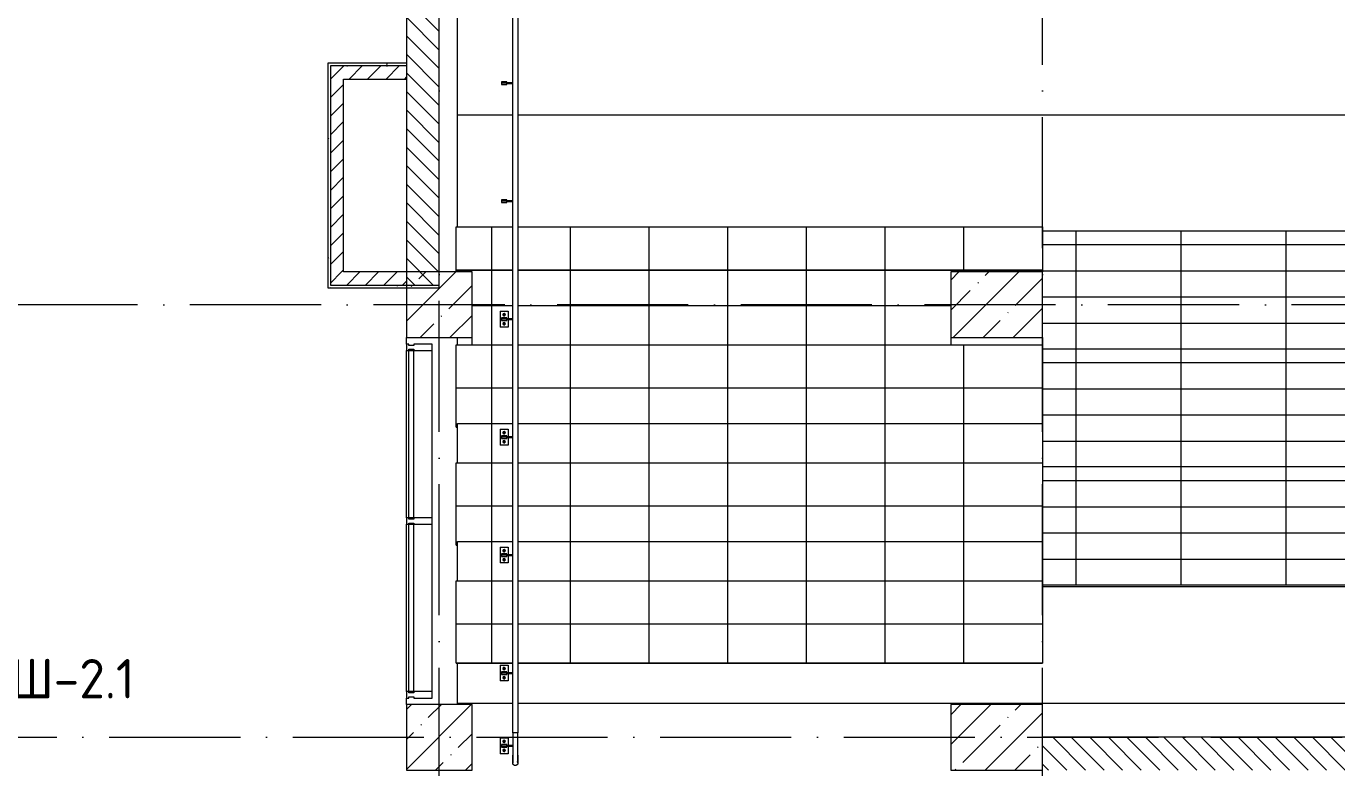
# Model space of a CAD drawing. Header units: millimetres. Extents: x -6467 to 106027, y -7090 to 195095.
# Drawn here: x 6701 to 16694, y 13949 to 19606 of the extents above; entities that cross this region are included whole.
import ezdxf

# ---------------------------------------------------------------- set-up
doc = ezdxf.new("R2010")
doc.units = ezdxf.units.MM
doc.linetypes.add('50_200_ШТРИХ_1Т_ш5_п1_п1_', pattern=[1400, 1000, -200, 0, -200])
for name, color, linetype, lineweight in [('A-FLOR', 7, 'Continuous', 9), ('A-GLAZ-CWMG', 7, 'Continuous', 9), ('A-GLAZ-CWMG-1', 7, 'Continuous', 20), ('A-WALL', 7, 'Continuous', 5), ('A-WALL-FNSH-1', 7, 'Continuous', 5), ('A-WALL-IDEN', 7, 'Continuous', 9), ('I-WALL', 7, 'Continuous', 5), ('S-COLS', 7, 'Continuous', 9), ('S-COLS-1', 7, 'Continuous', 5), ('Ограждение', 7, 'Continuous', 9)]:
    doc.layers.add(name, color=color, linetype=linetype, lineweight=lineweight)
for name, color, linetype, lineweight, true_color in [('A-FLOR-PATT-6', 7, 'Continuous', 5, 0x3f3f3f), ('I-WALL-1', 7, 'Continuous', 5, 0x787878), ('Оси-3', 7, '50_200_ШТРИХ_1Т_ш5_п1_п1_', 9, 0xaaaaaa)]:
    doc.layers.add(name, color=color, linetype=linetype, lineweight=lineweight, true_color=true_color)
doc.styles.add('GOST Common', font='', dxfattribs={"height": 300})
doc.styles.get('GOST Common').set_extended_font_data('GOST Common')
pattern_1 = [(135, (0, 0), (-70.71068, -70.71068), [])]
pattern_2 = [(45, (0, 0), (-70.7107, 70.7107), [])]
pattern_3 = [(0, (0, 0), (406.4, 101.6), [6.706, -298.094, 6.706, -298.094, -1625.6]), (0, (0, 0), (406.4, 101.6), [-609.6, 6.706, -602.894, 6.706, -298.094, -711.2]), (0, (0, 0), (406.4, 101.6), [-1524, 6.706, -196.494, 6.706, -501.294]), (120, (152.4, 50.8), (-291.1882, 301.15272), [6.706, -298.094, 6.706, -298.094, -1625.6]), (120, (152.4, 50.8), (-291.1882, 301.15272), [-609.6, 6.706, -602.894, 6.706, -298.094, -711.2]), (120, (152.4, 50.8), (-291.1882, 301.15272), [-1524, 6.706, -196.494, 6.706, -501.294]), (240, (203.2, 254), (-115.2118, -402.7527), [6.706, -298.094, 6.706, -298.094, -1625.6]), (240, (203.2, 254), (-115.2118, -402.7527), [-609.6, 6.706, -602.894, 6.706, -298.094, -711.2]), (240, (203.2, 254), (-115.2118, -402.7527), [-1524, 6.706, -196.494, 6.706, -501.294])]

# ---------------------------------------------------------------- blocks, each defined once
blk = doc.blocks.new('Подъем актового зала1 - Подъем актового зала-21151440-АИ_План этажа Радиаторы_2')
at = {"layer": 'A-FLOR'}
for p, q in [((9990, 18931), (9990, 19831)), ((9990, 18076), (9990, 18931)), ((9990, 18931), (10410, 18931)), ((10450, 18931), (23300, 18931)), ((9990, 17176), (9990, 17231)), ((14450, 15331), (21650, 15331)), ((9990, 14441), (9990, 14746)), ((9990, 14431), (9990, 14441)), ((9990, 14441), (10410, 14441)), ((10450, 14441), (23300, 14441))]:
    blk.add_line(p, q, dxfattribs=at)
blk = doc.blocks.new('Прямоугольный импост - Импост структурный с накладкой - 180мм-26303116-АИ_План этажа Радиаторы_2')
at = {"layer": 'A-GLAZ-CWMG'}
for p, q in [((9600, 14531), (9600, 15806)), ((9617, 15806), (9657, 15806)), ((9617, 14531), (9617, 15806)), ((9657, 14531), (9657, 15806)), ((9797, 14531), (9797, 15806)), ((9657, 14531), (9617, 14531))]:
    blk.add_line(p, q, dxfattribs=at)
blk = doc.blocks.new('Прямоугольный импост - Импост структурный с накладкой - 180мм-20786475-АИ_План этажа Радиаторы_2')
at = {"layer": 'A-GLAZ-CWMG-1'}
for p, q in [((-25, 0), (-25, 17)), ((-25, 17), (25, 17)), ((-15, 0), (-25, 0)), ((-15, -40), (-15, 0)), ((25, 0), (15, 0)), ((15, 0), (15, -40)), ((25, 17), (25, 0)), ((-25, -180), (-25, -40)), ((-25, -40), (-15, -40)), ((15, -40), (25, -40)), ((25, -40), (25, -180)), ((25, -180), (-25, -180))]:
    blk.add_line(p, q, dxfattribs=at)
blk = doc.blocks.new('О_Кронштейн_Форма Г_Круг_ГОСТ 2590-2006 - О_Кронштейн_Форма Г_Круг_ГОСТ 2590-2006-22348285-АИ_План этажа Радиаторы_2')
at = {"layer": 'Ограждение'}
for p, q in [((20885, 74920.5), (20885, 74925.5)), ((20885, 74880.5), (20885, 74920.5)), ((20895, 74924), (20895, 74920.5)), ((20895, 74920.5), (20895, 74880.5))]:
    blk.add_line(p, q, dxfattribs=at)
blk = doc.blocks.new('О_Элемент поручня_с загибами_Труба_ГОСТ 8732-78 - О_Элемент поручня_с загибами_Труба_ГОСТ 8732-78-26188955-АИ_План этажа Радиаторы_2')
at = {"layer": 'Ограждение'}
for p, q in [((-12530, -40), (-12530, 0)), ((-12530, 0), (50, 0)), ((50, -40), (-12530, -40))]:
    blk.add_line(p, q, dxfattribs=at)
blk = doc.blocks.new('О_Элемент поручня_Площадочный_Двухуровневый_ГОСТ 87321 - О_Элемент поручня_Площадочный_Двухуровневый_ГОСТ 8732-78 3-26188959-АИ_План этажа Радиаторы_2')
at = {"layer": 'Ограждение'}
for p, q in [((170, 0), (0, 0)), ((0, -40), (170, -40))]:
    blk.add_line(p, q, dxfattribs=at)
at = {"layer": 'Ограждение', "flags": 128}
for points in [[(170, 0), (172.4, 0), (174.8, 0), (177.2, 0), (179.6, 0), (181.9, 0), (184.3, 0), (186.6, 0), (188.9, 0), (191.1, 0), (193.4, 0), (195.6, 0), (197.7, 0), (199.8, 0), (201.9, 0), (203.9, 0), (205.8, 0), (207.7, 0), (209.6, 0), (211.3, 0), (213, 0), (214.7, 0), (216.2, 0), (217.7, 0), (219.2, 0), (220.5, 0), (221.7, 0), (222.9, 0), (224, 0), (225, 0), (225.9, 0), (226.7, 0), (227.5, 0), (228.1, 0), (228.7, 0), (229.1, 0), (229.5, 0), (229.8, 0), (229.9, 0), (230, 0)], [(230, 0), (230, 0), (229.8, 0), (229.6, 0), (229.2, 0), (228.8, 0), (228.3, 0), (227.7, 0), (227, 0), (226.2, 0), (225.3, 0), (224.3, 0), (223.2, 0), (222.1, 0), (220.8, 0), (219.5, 0), (218.1, 0), (216.7, 0), (215.1, 0), (213.5, 0), (211.8, 0), (210, 0), (208.2, 0), (206.3, 0), (204.4, 0), (202.4, 0), (200.4, 0), (198.3, 0), (196.1, 0), (194, 0), (191.7, 0), (189.5, 0), (187.2, 0), (184.9, 0), (182.6, 0), (180.2, 0), (177.8, 0), (175.4, 0), (173, 0), (170.6, 0), (170, 0)], [(230, 0), (230.8, 0), (231.6, -0.1), (232.4, -0.1), (233.2, -0.3), (234, -0.4), (234.8, -0.6), (235.5, -0.8), (236.3, -1), (237, -1.3), (237.8, -1.6), (238.5, -1.9), (239.2, -2.3), (239.9, -2.6), (240.6, -3.1), (241.3, -3.5), (241.9, -4), (242.6, -4.4), (243.2, -5), (243.8, -5.5), (244.3, -6.1), (244.9, -6.7), (245.4, -7.3), (245.9, -7.9), (246.4, -8.5), (246.8, -9.2), (247.2, -9.9), (247.6, -10.6), (248, -11.3), (248.3, -12), (248.6, -12.8), (248.9, -13.5), (249.2, -14.3), (249.4, -15), (249.6, -15.8), (249.7, -16.6), (249.8, -17.4), (249.9, -18.2), (250, -19), (250, -19.8), (250, -20)], [(230, -40), (230, -40), (229.8, -40), (229.6, -40), (229.2, -40), (228.8, -40), (228.3, -40), (227.7, -40), (227, -40), (226.2, -40), (225.3, -40), (224.3, -40), (223.2, -40), (222.1, -40), (220.8, -40), (219.5, -40), (218.1, -40), (216.7, -40), (215.1, -40), (213.5, -40), (211.8, -40), (210, -40), (208.2, -40), (206.3, -40), (204.4, -40), (202.4, -40), (200.4, -40), (198.3, -40), (196.1, -40), (194, -40), (191.7, -40), (189.5, -40), (187.2, -40), (184.9, -40), (182.6, -40), (180.2, -40), (177.8, -40), (175.4, -40), (173, -40), (170.6, -40), (170, -40)], [(170, -40), (172.4, -40), (174.8, -40), (177.2, -40), (179.6, -40), (181.9, -40), (184.3, -40), (186.6, -40), (188.9, -40), (191.1, -40), (193.4, -40), (195.6, -40), (197.7, -40), (199.8, -40), (201.9, -40), (203.9, -40), (205.8, -40), (207.7, -40), (209.6, -40), (211.3, -40), (213, -40), (214.7, -40), (216.2, -40), (217.7, -40), (219.2, -40), (220.5, -40), (221.7, -40), (222.9, -40), (224, -40), (225, -40), (225.9, -40), (226.7, -40), (227.5, -40), (228.1, -40), (228.7, -40), (229.1, -40), (229.5, -40), (229.8, -40), (229.9, -40), (230, -40)], [(230, -1.5), (229.3, -1.5), (228.5, -1.6), (227.8, -1.6), (227.1, -1.7), (226.3, -1.9), (225.6, -2), (224.9, -2.2), (224.2, -2.4), (223.5, -2.7), (222.8, -3), (222.1, -3.3), (221.5, -3.6), (220.8, -3.9), (220.2, -4.3), (219.6, -4.7)], [(223.3, -37.2), (224, -37.5), (224.7, -37.7), (225.4, -37.9), (226.1, -38.1), (226.9, -38.2), (227.6, -38.3), (228.3, -38.4), (229.1, -38.5), (229.8, -38.5), (230, -38.5)], [(250, -20), (250, -20.8), (249.9, -21.6), (249.9, -22.4), (249.7, -23.2), (249.6, -24), (249.4, -24.8), (249.2, -25.5), (249, -26.3), (248.7, -27), (248.4, -27.8), (248.1, -28.5), (247.7, -29.2), (247.4, -29.9), (246.9, -30.6), (246.5, -31.3), (246, -31.9), (245.6, -32.6), (245, -33.2), (244.5, -33.8), (243.9, -34.3), (243.3, -34.9), (242.7, -35.4), (242.1, -35.9), (241.5, -36.4), (240.8, -36.8), (240.1, -37.2), (239.4, -37.6), (238.7, -38), (238, -38.3), (237.2, -38.6), (236.5, -38.9), (235.7, -39.2), (235, -39.4), (234.2, -39.6), (233.4, -39.7), (232.6, -39.8), (231.8, -39.9), (231, -40), (230.2, -40), (230, -40)]]:
    blk.add_lwpolyline(points, dxfattribs=at)
blk = doc.blocks.new('О_Кронштейн_Форма Г_Круг_ГОСТ 2590-2006 - О_Кронштейн_Форма Г_Круг_ГОСТ 2590-2006-V248-АИ_План этажа Радиаторы_2')
at = {"layer": 'Ограждение'}
for p, q in [((21140, 74920.5), (21140, 74926.2)), ((21140, 74880.5), (21140, 74920.5)), ((21150, 74924), (21150, 74920.5)), ((21150, 74920.5), (21150, 74880.5))]:
    blk.add_line(p, q, dxfattribs=at)
blk = doc.blocks.new('О_Балясина_Труба_ГОСТ 8645-68 - О_Балясина_Труба_ГОСТ 8645-68-26189610-АИ_План этажа Радиаторы_2')
at = {"layer": 'Ограждение'}
for p, q in [((40, 10), (0, 10)), ((0, 10), (0, -10)), ((3, -7), (3, 7)), ((3, 7), (37, 7)), ((37, 7), (37, -7)), ((40, -10), (40, 10)), ((0, -10), (40, -10)), ((37, -7), (3, -7))]:
    blk.add_line(p, q, dxfattribs=at)
blk = doc.blocks.new('О_Полоса_Трапеция прямоугольная_Прокат_ГОСТ 103-2006 - Крепежная пластина-22348284-АИ_План этажа Радиаторы_2')
at = {"layer": 'Ограждение'}
for p, q in [((0, 30), (0, -30)), ((55.7, 30), (0, 30)), ((120, 30), (64.1, 30)), ((120, -30), (120, 30)), ((120, -30), (0, -30))]:
    blk.add_line(p, q, dxfattribs=at)
blk = doc.blocks.new('О_Анкер клиновой3 - Анкер клиновой МКТ В 12-10-25_105 2-22348283-АИ_План этажа Радиаторы_2')
at = {"layer": 'Ограждение'}
for radius, start, end in [(9, 360, 180), (9, 165, 180), (9, 180, 210), (9, 180, 360), (6, 360, 180), (6, 180, 360), (9, 75, 120), (9, 255, 345)]:
    blk.add_arc((0, 0), radius, start, end, dxfattribs=at)
blk = doc.blocks.new('О_Балясина_Труба_ГОСТ 8645-68 - О_Балясина_Труба_ГОСТ 8645-68-22508198-АИ_План этажа Радиаторы_2')
at = {"layer": 'Ограждение'}
for p, q in [((40, 10), (0, 10)), ((0, 10), (0, -10)), ((3, -7), (3, 7)), ((3, 7), (37, 7)), ((37, 7), (37, -7)), ((40, -10), (40, 10)), ((0, -10), (40, -10)), ((37, -7), (3, -7))]:
    blk.add_line(p, q, dxfattribs=at)
blk = doc.blocks.new('BSC_Колонна _Прямоугольная - 500х700-V276-АИ_План этажа Радиаторы_2')
at = {"layer": 'S-COLS-1'}
h = blk.add_hatch(dxfattribs=at)
h.set_pattern_fill('FP_172', color=256, style=0, pattern_type=2)
h.set_pattern_definition([(315, (-17481.04, 14100), (228.0985, 228.0985), []), (315, (-17481.04, 13871.9), (228.0985, 228.0985), [403.225, -80.645, 6.706, -73.939])])
h.paths.add_polyline_path([(-250, -350), (250, -350), (250, 350), (-250, 350)])
for p, q in [((250, 350), (-250, 350)), ((-250, 350), (-250, -350)), ((250, -350), (250, 350)), ((-250, -350), (250, -350))]:
    blk.add_line(p, q, dxfattribs=at)
blk = doc.blocks.new('BSC_Колонна _Прямоугольная - 500х500-V277-АИ_План этажа Радиаторы_2')
at = {"layer": 'S-COLS-1'}
h = blk.add_hatch(dxfattribs=at)
h.set_pattern_fill('FP_173', color=256, style=0, pattern_type=2)
h.set_pattern_definition([(45, (-9850, -14181.04), (-228.0985, 228.0985), []), (45, (-9621.9, -14181.04), (-228.0985, 228.0985), [403.225, -80.645, 6.706, -73.939])])
h.paths.add_polyline_path([(-250, -250), (250, -250), (250, 250), (-250, 250)])
for p, q in [((250, 250), (-250, 250)), ((-250, 250), (-250, -250)), ((250, -250), (250, 250)), ((-250, -250), (250, -250))]:
    blk.add_line(p, q, dxfattribs=at)
blk = doc.blocks.new('BSC_Колонна _Прямоугольная - 500х700-V345-АИ_План этажа Радиаторы_2')
at = {"layer": 'S-COLS-1'}
h = blk.add_hatch(dxfattribs=at)
h.set_pattern_fill('FP_236', color=256, style=0, pattern_type=2)
h.set_pattern_definition([(315, (-14181.04, 14100), (228.0985, 228.0985), []), (315, (-14181.04, 13871.9), (228.0985, 228.0985), [403.225, -80.645, 6.706, -73.939])])
h.paths.add_polyline_path([(-250, -350), (250, -350), (250, 350), (-250, 350)])
for p, q in [((250, 350), (-250, 350)), ((-250, 350), (-250, -350)), ((250, -350), (250, 350)), ((-250, -350), (250, -350))]:
    blk.add_line(p, q, dxfattribs=at)

msp = doc.modelspace()

# ---------------------------------------------------------------- hatches: boundary and pattern name
at = {"layer": 'A-FLOR-PATT-6'}
h = msp.add_hatch(dxfattribs=at)
h.set_pattern_fill('FP_412', color=256, style=0, pattern_type=2)
h.set_pattern_definition([(90, (-19150, 21046.04), (-600, 4e-14), []), (180, (-19150, 21046.04), (-4e-14, -330), [])])
h.paths.add_polyline_path([(12794.5, 17746), (14450, 17746), (14450, 18076), (10450, 18076), (10450, 17746), (11133.5, 17746)])
h.paths.add_polyline_path([(10303, 17746), (10410, 17746), (10410, 18076), (9980, 18076), (9980, 17746)])
h = msp.add_hatch(dxfattribs=at)
h.set_pattern_fill('FP_403', color=256, style=0, pattern_type=2)
h.set_pattern_definition([(90, (-14893.54, 20940), (-800, 5e-14), []), (180, (-14893.54, 20940), (-2e-14, -200), [])])
h.paths.add_polyline_path([(21650, 17146), (21650, 18046), (14450, 18046), (14450, 17146), (16116.5, 17146)])
h = msp.add_hatch(dxfattribs=at)
h.set_pattern_fill('FP_411', color=256, style=0, pattern_type=2)
h.set_pattern_definition([(90, (-19150, 21046.04), (-600, 4e-14), []), (180, (-19150, 21046.04), (-4e-14, -300), [])])
h.paths.add_polyline_path([(10410, 17476), (10410, 17746), (9980, 17746), (9980, 17731), (10100, 17731), (10100, 17476), (10303, 17476)])
h.paths.add_polyline_path([(13750, 17476), (13750, 17731), (14450, 17731), (14450, 17746), (10450, 17746), (10450, 17476), (12794.5, 17476)])
h = msp.add_hatch(dxfattribs=at)
h.set_pattern_fill('FP_406', color=256, style=0, pattern_type=2)
h.set_pattern_definition([(270, (-17350, 16156.04), (600, 4e-14), []), (0, (-17350, 16156.04), (0, 330), [])])
h.paths.add_polyline_path([(10100, 17176), (10410, 17176), (10410, 17476), (10100, 17476), (10100, 17231)])
h.paths.add_polyline_path([(12794.5, 17176), (13750, 17176), (13750, 17476), (10450, 17476), (10450, 17176), (11133.5, 17176)])
h.paths.add_polyline_path([(10375, 17311), (10315, 17311), (10315, 17431), (10375, 17431), (10375, 17375.4), (10405, 17373.5), (10405, 17366.7), (10375, 17366.7)])
h = msp.add_hatch(dxfattribs=at)
h.set_pattern_fill('FP_410', color=256, style=0, pattern_type=2)
h.set_pattern_definition([(90, (-19150, 20146.04), (-600, 4e-14), []), (180, (-19150, 20146.04), (-4e-14, -330), [])])
h.paths.add_polyline_path([(12794.5, 16846), (14450, 16846), (14450, 17176), (10450, 17176), (10450, 16846), (11133.5, 16846)])
h.paths.add_polyline_path([(9980, 16846), (10410, 16846), (10410, 17176), (9980, 17176)])
h = msp.add_hatch(dxfattribs=at)
h.set_pattern_fill('FP_402', color=256, style=0, pattern_type=2)
h.set_pattern_definition([(90, (-14893.54, 20040), (-800, 5e-14), []), (180, (-14893.54, 20040), (-2e-14, -200), [])])
h.paths.add_polyline_path([(21650, 16246), (21650, 17146), (14450, 17146), (14450, 16246), (16116.5, 16246)])
h = msp.add_hatch(dxfattribs=at)
h.set_pattern_fill('FP_409', color=256, style=0, pattern_type=2)
h.set_pattern_definition([(90, (-19150, 20146.04), (-600, 4e-14), []), (180, (-19150, 20146.04), (-4e-14, -300), [])])
h.paths.add_polyline_path([(9990, 16546), (9990, 16576), (10410, 16576), (10410, 16846), (9980, 16846), (9980, 16546)])
h.paths.add_polyline_path([(14450, 16576), (14450, 16846), (10450, 16846), (10450, 16576), (12794.5, 16576)])
h = msp.add_hatch(dxfattribs=at)
h.set_pattern_fill('FP_405', color=256, style=0, pattern_type=2)
h.set_pattern_definition([(270, (-17950, 15256.04), (600, 4e-14), []), (0, (-17950, 15256.04), (0, 330), [])])
h.paths.add_polyline_path([(14450, 16276), (14450, 16576), (10450, 16576), (10450, 16276), (12794.5, 16276)])
h.paths.add_polyline_path([(9990, 16276), (10410, 16276), (10410, 16576), (9990, 16576)])
h.paths.add_polyline_path([(10315, 16411), (10315, 16531), (10375, 16531), (10375, 16475.4), (10405, 16473.5), (10405, 16466.7), (10375, 16466.7), (10375, 16411)])
h = msp.add_hatch(dxfattribs=at)
h.set_pattern_fill('FP_408', color=256, style=0, pattern_type=2)
h.set_pattern_definition([(90, (-19150, 19246.04), (-600, 4e-14), []), (180, (-19150, 19246.04), (4e-14, -330), [])])
h.paths.add_polyline_path([(12794.5, 15946), (14450, 15946), (14450, 16276), (10450, 16276), (10450, 15946), (11133.5, 15946)])
h.paths.add_polyline_path([(10303, 15946), (10410, 15946), (10410, 16276), (9980, 16276), (9980, 15946)])
h = msp.add_hatch(dxfattribs=at)
h.set_pattern_fill('FP_401', color=256, style=0, pattern_type=2)
h.set_pattern_definition([(90, (-14893.54, 19140), (-800, 5e-14), []), (180, (-14893.54, 19140), (-2e-14, -200), [])])
h.paths.add_polyline_path([(21650, 15341), (21650, 16246), (14450, 16246), (14450, 15341), (16116.5, 15341)])
h = msp.add_hatch(dxfattribs=at)
h.set_pattern_fill('FP_407', color=256, style=0, pattern_type=2)
h.set_pattern_definition([(90, (-19150, 19246.04), (-600, 4e-14), []), (180, (-19150, 19246.04), (4e-14, -300), [])])
h.paths.add_polyline_path([(9990, 15646), (9990, 15675.8), (10410, 15675.8), (10410, 15946), (9980, 15946), (9980, 15646)])
h.paths.add_polyline_path([(14450, 15675.8), (14450, 15946), (10450, 15946), (10450, 15675.8), (12794.5, 15675.8)])
h = msp.add_hatch(dxfattribs=at)
h.set_pattern_fill('FP_404', color=256, style=0, pattern_type=2)
h.set_pattern_definition([(270, (-17950, 14355.8), (600, 4e-14), []), (0, (-17950, 14355.82), (0, 330), [])])
h.paths.add_polyline_path([(14450, 15376), (14450, 15675.8), (10450, 15675.8), (10450, 15376), (12794.5, 15376)])
h.paths.add_polyline_path([(9990, 15376), (10410, 15376), (10410, 15675.8), (9990, 15675.8)])
h.paths.add_polyline_path([(10315, 15511), (10315, 15631), (10375, 15631), (10375, 15575.4), (10405, 15573.5), (10405, 15566.7), (10375, 15566.7), (10375, 15511)])
h = msp.add_hatch(dxfattribs=at)
h.set_pattern_fill('FP_398', color=256, style=0, pattern_type=2)
h.set_pattern_definition([(90, (-20950, 18346.04), (-600, 4e-14), []), (180, (-20950, 18346.04), (4e-14, -330), [])])
h.paths.add_polyline_path([(12794.5, 15046), (14450, 15046), (14450, 15376), (10450, 15376), (10450, 15046), (11133.5, 15046)])
h.paths.add_polyline_path([(10303, 15046), (10410, 15046), (10410, 15376), (9980, 15376), (9980, 15046)])
h = msp.add_hatch(dxfattribs=at)
h.set_pattern_fill('FP_397', color=256, style=0, pattern_type=2)
h.set_pattern_definition([(90, (-20350, 18346.04), (-600, 4e-14), []), (180, (-20350, 18346.04), (4e-14, -300), [])])
h.paths.add_polyline_path([(12794.5, 14746), (14450, 14746), (14450, 15046), (10450, 15046), (10450, 14746), (11133.5, 14746)])
h.paths.add_polyline_path([(10303, 14746), (10410, 14746), (10410, 15046), (9980, 15046), (9980, 14746)])
at = {"layer": 'I-WALL'}
h = msp.add_hatch(dxfattribs=at)
h.set_pattern_fill('FP_2', color=256, style=0, pattern_type=2)
h.set_pattern_definition(pattern_1)
h.paths.add_polyline_path([(9600, 17631), (9850, 17631), (9850, 22531), (9600, 22531), (9600, 17731)])
h = msp.add_hatch(dxfattribs=at)
h.set_pattern_fill('FP_4', color=256, style=0, pattern_type=2)
h.set_pattern_definition(pattern_2)
h.paths.add_polyline_path([(9120, 17731), (9120, 19303.2), (9020, 19303.2), (9020, 17731)])
h = msp.add_hatch(dxfattribs=at)
h.set_pattern_fill('FP_4', color=256, style=0, pattern_type=2)
h.set_pattern_definition(pattern_2)
h.paths.add_polyline_path([(9120, 19203.2), (9600, 19203.2), (9600, 19303.2), (9120, 19303.2)])
h = msp.add_hatch(dxfattribs=at)
h.set_pattern_fill('FP_4', color=256, style=0, pattern_type=2)
h.set_pattern_definition(pattern_2)
h.paths.add_polyline_path([(9600, 17631), (9600, 17731), (9020, 17731), (9020, 17631), (9472.5, 17631)])
h = msp.add_hatch(dxfattribs=at)
h.set_pattern_fill('FP_2', color=256, style=0, pattern_type=2)
h.set_pattern_definition(pattern_1)
h.paths.add_polyline_path([(22850, 13931), (22850, 14181), (20850, 14181), (20850, 14131), (20920, 14131), (20920, 13931), (22760.4, 13931)])
h.paths.add_polyline_path([(18770, 13931), (19380, 13931), (19380, 14131), (19450, 14131), (19450, 14181), (18700, 14181), (18700, 14131), (18770, 14131)])
h.paths.add_polyline_path([(17230, 13931), (17230, 14131), (17300, 14131), (17300, 14181), (14450, 14181), (14450, 13931), (16116.5, 13931)])
at = {"layer": 'I-WALL-1'}
h = msp.add_hatch(dxfattribs=at)
h.set_pattern_fill('FP_3', color=256, style=0, pattern_type=2)
h.set_pattern_definition(pattern_3)
h.paths.add_polyline_path([(9020, 17631), (9020, 19323.2), (9000, 19323.2), (9000, 17631)])
h = msp.add_hatch(dxfattribs=at)
h.set_pattern_fill('FP_3', color=256, style=0, pattern_type=2)
h.set_pattern_definition(pattern_3)
h.paths.add_polyline_path([(9020, 19303.2), (9600, 19303.2), (9600, 19323.2), (9020, 19323.2)])
h = msp.add_hatch(dxfattribs=at)
h.set_pattern_fill('FP_3', color=256, style=0, pattern_type=2)
h.set_pattern_definition(pattern_3)
h.paths.add_polyline_path([(9000, 17611), (9850, 17611), (9850, 17631), (9000, 17631)])
at = {"layer": 'S-COLS-1'}
h = msp.add_hatch(dxfattribs=at)
h.set_pattern_fill('FP_1', color=256, style=0, pattern_type=2)
h.set_pattern_definition([(45, (0, 0), (-228.0985, 228.0985), []), (45, (228.1, 0), (-228.0985, 228.0985), [403.225, -80.645, 6.706, -73.939])])
h.paths.add_polyline_path([(9600, 17231), (10100, 17231), (10100, 17731), (9600, 17731)])

# ---------------------------------------------------------------- linework, layer by layer
at = {"layer": 'A-FLOR'}
for p, q in [((9980, 18076), (10410, 18076)), ((9980, 17731), (9980, 18076)), ((10450, 18076), (14450, 18076)), ((14450, 18076), (14450, 17731)), ((14450, 18046), (21650, 18046)), ((9980, 17746), (10410, 17746)), ((10450, 17746), (14450, 17746)), ((10100, 17476), (10410, 17476)), ((10450, 17476), (13750, 17476)), ((9600, 17181), (9600, 17231)), ((10100, 17176), (10100, 17231)), ((13750, 17231), (13750, 17176)), ((14450, 17231), (14450, 14746)), ((9980, 17176), (10410, 17176)), ((9980, 16546), (9980, 17176)), ((10450, 17176), (14450, 17176)), ((14450, 17146), (21650, 17146)), ((9980, 16846), (10410, 16846)), ((10450, 16846), (14450, 16846)), ((9990, 16546), (9980, 16546)), ((9990, 16276), (9990, 16576)), ((9990, 16576), (10410, 16576)), ((10450, 16576), (14450, 16576)), ((9980, 16276), (10410, 16276)), ((9980, 15646), (9980, 16276)), ((10450, 16276), (14450, 16276)), ((14450, 16246), (21650, 16246)), ((9980, 15946), (10410, 15946)), ((10450, 15946), (14450, 15946)), ((9990, 15646), (9980, 15646)), ((9990, 15376), (9990, 15675.8)), ((9990, 15675.8), (10410, 15675.8)), ((10450, 15675.8), (14450, 15675.8)), ((9980, 15376), (10410, 15376)), ((9980, 14746), (9980, 15376)), ((10450, 15376), (14450, 15376)), ((21650, 15341), (14450, 15341)), ((9980, 15046), (10410, 15046)), ((10450, 15046), (14450, 15046)), ((10410, 14746), (9980, 14746)), ((14450, 14746), (10450, 14746)), ((9600, 14431), (9600, 14481))]:
    msp.add_line(p, q, dxfattribs=at)
at = {"layer": 'A-WALL'}
for p, q in [((9600, 22531), (9600, 17631)), ((9850, 17631), (9850, 22531)), ((9020, 19303.2), (9020, 17631)), ((9600, 19303.2), (9020, 19303.2)), ((9020, 17631), (9850, 17631)), ((17300, 14181), (14450, 14181))]:
    msp.add_line(p, q, dxfattribs=at)
at = {"layer": 'A-WALL-FNSH-1'}
for p, q in [((9000, 19323.2), (9000, 17611)), ((9600, 19323.2), (9000, 19323.2)), ((9120, 17731), (9120, 19203.2)), ((9120, 19203.2), (9600, 19203.2)), ((9600, 17731), (9120, 17731)), ((9000, 17611), (9850, 17611)), ((9850, 17611), (9850, 17631))]:
    msp.add_line(p, q, dxfattribs=at)
at = {"layer": 'S-COLS-1'}
for p, q in [((10100, 17731), (9600, 17731)), ((9600, 17731), (9600, 17231)), ((10100, 17231), (10100, 17731)), ((9600, 17231), (10100, 17231))]:
    msp.add_line(p, q, dxfattribs=at)
at = {"layer": 'Оси-3'}
for p, q in [((9850, -5889.7), (9850, 91281)), ((14450, -5889.7), (14450, 49636.1)), ((25750, 17481), (-5267.3, 17481)), ((-5267.3, 14181), (25750, 14181))]:
    msp.add_line(p, q, dxfattribs=at)

# ---------------------------------------------------------------- block references
at = {"layer": 'A-FLOR'}
msp.add_blockref('Подъем актового зала1 - Подъем актового зала-21151440-АИ_План этажа Радиаторы_2', (0, 0), dxfattribs=at)
at = {"layer": 'A-GLAZ-CWMG', "extrusion": (0, 0, -1), "rotation": 270.0000000000001}
for p in [(-9617, 17156), (-9617, 15831), (-9617, 14506)]:
    msp.add_blockref('Прямоугольный импост - Импост структурный с накладкой - 180мм-20786475-АИ_План этажа Радиаторы_2', p, dxfattribs=at)
at = {"layer": 'A-GLAZ-CWMG'}
for p in [(0, 1325), (0, 0)]:
    msp.add_blockref('Прямоугольный импост - Импост структурный с накладкой - 180мм-26303116-АИ_План этажа Радиаторы_2', p, dxfattribs=at)
at = {"layer": 'S-COLS', "rotation": 89.9999999999999}
for name, p in [('BSC_Колонна _Прямоугольная - 500х700-V276-АИ_План этажа Радиаторы_2', (14100, 17481)), ('BSC_Колонна _Прямоугольная - 500х700-V345-АИ_План этажа Радиаторы_2', (14100, 14181))]:
    msp.add_blockref(name, p, dxfattribs=at)
at = {"layer": 'S-COLS'}
msp.add_blockref('BSC_Колонна _Прямоугольная - 500х500-V277-АИ_План этажа Радиаторы_2', (9850, 14181), dxfattribs=at)
at = {"layer": 'Ограждение'}
for name, p, rotation in [('О_Элемент поручня_с загибами_Труба_ГОСТ 8732-78 - О_Элемент поручня_с загибами_Труба_ГОСТ 8732-78-26188955-АИ_План этажа Радиаторы_2', (10410, 26746), 90.00000000000006), ('О_Балясина_Труба_ГОСТ 8645-68 - О_Балясина_Труба_ГОСТ 8645-68-22508198-АИ_План этажа Радиаторы_2', (10365, 19171), 180), ('О_Кронштейн_Форма Г_Круг_ГОСТ 2590-2006 - О_Кронштейн_Форма Г_Круг_ГОСТ 2590-2006-22348285-АИ_План этажа Радиаторы_2', (-64515.5, 40061), 270.0000000000001), ('О_Кронштейн_Форма Г_Круг_ГОСТ 2590-2006 - О_Кронштейн_Форма Г_Круг_ГОСТ 2590-2006-22348285-АИ_План этажа Радиаторы_2', (-64515.5, 40061), 270.0000000000001), ('О_Балясина_Труба_ГОСТ 8645-68 - О_Балясина_Труба_ГОСТ 8645-68-22508198-АИ_План этажа Радиаторы_2', (10365, 18271), 180), ('О_Кронштейн_Форма Г_Круг_ГОСТ 2590-2006 - О_Кронштейн_Форма Г_Круг_ГОСТ 2590-2006-22348285-АИ_План этажа Радиаторы_2', (-64515.5, 39161), 270.0000000000001), ('О_Кронштейн_Форма Г_Круг_ГОСТ 2590-2006 - О_Кронштейн_Форма Г_Круг_ГОСТ 2590-2006-22348285-АИ_План этажа Радиаторы_2', (-64515.5, 39161), 270.0000000000001), ('О_Анкер клиновой3 - Анкер клиновой МКТ В 12-10-25_105 2-22348283-АИ_План этажа Радиаторы_2', (10345, 17406), 90.00000000000006), ('О_Балясина_Труба_ГОСТ 8645-68 - О_Балясина_Труба_ГОСТ 8645-68-22508198-АИ_План этажа Радиаторы_2', (10365, 17371), 180), ('О_Анкер клиновой3 - Анкер клиновой МКТ В 12-10-25_105 2-22348283-АИ_План этажа Радиаторы_2', (10345, 17336), 90.00000000000006), ('О_Кронштейн_Форма Г_Круг_ГОСТ 2590-2006 - О_Кронштейн_Форма Г_Круг_ГОСТ 2590-2006-22348285-АИ_План этажа Радиаторы_2', (-64515.5, 38261), 270.0000000000001), ('О_Кронштейн_Форма Г_Круг_ГОСТ 2590-2006 - О_Кронштейн_Форма Г_Круг_ГОСТ 2590-2006-22348285-АИ_План этажа Радиаторы_2', (-64515.5, 38261), 270.0000000000001), ('О_Анкер клиновой3 - Анкер клиновой МКТ В 12-10-25_105 2-22348283-АИ_План этажа Радиаторы_2', (10345, 16506), 90.00000000000006), ('О_Балясина_Труба_ГОСТ 8645-68 - О_Балясина_Труба_ГОСТ 8645-68-22508198-АИ_План этажа Радиаторы_2', (10365, 16471), 180), ('О_Анкер клиновой3 - Анкер клиновой МКТ В 12-10-25_105 2-22348283-АИ_План этажа Радиаторы_2', (10345, 16436), 90.00000000000006), ('О_Кронштейн_Форма Г_Круг_ГОСТ 2590-2006 - О_Кронштейн_Форма Г_Круг_ГОСТ 2590-2006-22348285-АИ_План этажа Радиаторы_2', (-64515.5, 37361), 270.0000000000001), ('О_Кронштейн_Форма Г_Круг_ГОСТ 2590-2006 - О_Кронштейн_Форма Г_Круг_ГОСТ 2590-2006-22348285-АИ_План этажа Радиаторы_2', (-64515.5, 37361), 270.0000000000001), ('О_Анкер клиновой3 - Анкер клиновой МКТ В 12-10-25_105 2-22348283-АИ_План этажа Радиаторы_2', (10345, 15606), 90.00000000000006), ('О_Балясина_Труба_ГОСТ 8645-68 - О_Балясина_Труба_ГОСТ 8645-68-22508198-АИ_План этажа Радиаторы_2', (10365, 15571), 180), ('О_Анкер клиновой3 - Анкер клиновой МКТ В 12-10-25_105 2-22348283-АИ_План этажа Радиаторы_2', (10345, 15536), 90.00000000000006), ('О_Кронштейн_Форма Г_Круг_ГОСТ 2590-2006 - О_Кронштейн_Форма Г_Круг_ГОСТ 2590-2006-22348285-АИ_План этажа Радиаторы_2', (-64515.5, 36461), 270.0000000000001), ('О_Кронштейн_Форма Г_Круг_ГОСТ 2590-2006 - О_Кронштейн_Форма Г_Круг_ГОСТ 2590-2006-22348285-АИ_План этажа Радиаторы_2', (-64515.5, 36461), 270.0000000000001), ('О_Анкер клиновой3 - Анкер клиновой МКТ В 12-10-25_105 2-22348283-АИ_План этажа Радиаторы_2', (10345, 14706), 90.00000000000006), ('О_Балясина_Труба_ГОСТ 8645-68 - О_Балясина_Труба_ГОСТ 8645-68-22508198-АИ_План этажа Радиаторы_2', (10365, 14671), 180), ('О_Анкер клиновой3 - Анкер клиновой МКТ В 12-10-25_105 2-22348283-АИ_План этажа Радиаторы_2', (10345, 14636), 90.00000000000006), ('О_Кронштейн_Форма Г_Круг_ГОСТ 2590-2006 - О_Кронштейн_Форма Г_Круг_ГОСТ 2590-2006-22348285-АИ_План этажа Радиаторы_2', (-64515.5, 35561), 270.0000000000001), ('О_Кронштейн_Форма Г_Круг_ГОСТ 2590-2006 - О_Кронштейн_Форма Г_Круг_ГОСТ 2590-2006-22348285-АИ_План этажа Радиаторы_2', (-64515.5, 35561), 270.0000000000001), ('О_Элемент поручня_Площадочный_Двухуровневый_ГОСТ 87321 - О_Элемент поручня_Площадочный_Двухуровневый_ГОСТ 8732-78 3-26188959-АИ_План этажа Радиаторы_2', (10450, 14216), 270.0000000000002), ('О_Балясина_Труба_ГОСТ 8645-68 - О_Балясина_Труба_ГОСТ 8645-68-26189610-АИ_План этажа Радиаторы_2', (10365, 14116), 180), ('О_Анкер клиновой3 - Анкер клиновой МКТ В 12-10-25_105 2-22348283-АИ_План этажа Радиаторы_2', (10345, 14151), 90.00000000000006), ('О_Кронштейн_Форма Г_Круг_ГОСТ 2590-2006 - О_Кронштейн_Форма Г_Круг_ГОСТ 2590-2006-V248-АИ_План этажа Радиаторы_2', (-64515.5, 35261), 270.0000000000001), ('О_Кронштейн_Форма Г_Круг_ГОСТ 2590-2006 - О_Кронштейн_Форма Г_Круг_ГОСТ 2590-2006-V248-АИ_План этажа Радиаторы_2', (-64515.5, 35261), 270.0000000000001), ('О_Анкер клиновой3 - Анкер клиновой МКТ В 12-10-25_105 2-22348283-АИ_План этажа Радиаторы_2', (10345, 14081), 90.00000000000006)]:
    msp.add_blockref(name, p, dxfattribs=dict(at, rotation=rotation))
at = {"layer": 'Ограждение', "extrusion": (0, 0, -1), "rotation": 89.99999999999997}
for p in [(-10345, 17311), (-10345, 16411), (-10345, 15511), (-10345, 14611), (-10345, 14056)]:
    msp.add_blockref('О_Полоса_Трапеция прямоугольная_Прокат_ГОСТ 103-2006 - Крепежная пластина-22348284-АИ_План этажа Радиаторы_2', p, dxfattribs=at)

# ---------------------------------------------------------------- texts
at = {"layer": 'A-WALL-IDEN', "insert": (6953.2, 14778.2), "char_height": 300, "width": 1190, "attachment_point": 2, "line_spacing_factor": 1.022766, "style": 'GOST Common'}
msp.add_mtext('\\pxqc,t0.26667,0.53333,0.8,1.06667,1.33333,1.6,1.86667,2.13333,2.4,2.66667,2.93333,3.2,3.46667,3.73333,4,4.26667,4.53333,4.8,5.06667,5.33333,5.6,5.86667,6.13333,6.4,6.66667,6.93333,7.2,7.46667,7.73333,8,8.26667,8.53333;{ЗШ-2.1}', dxfattribs=at)

doc.saveas('drawing.dxf')
